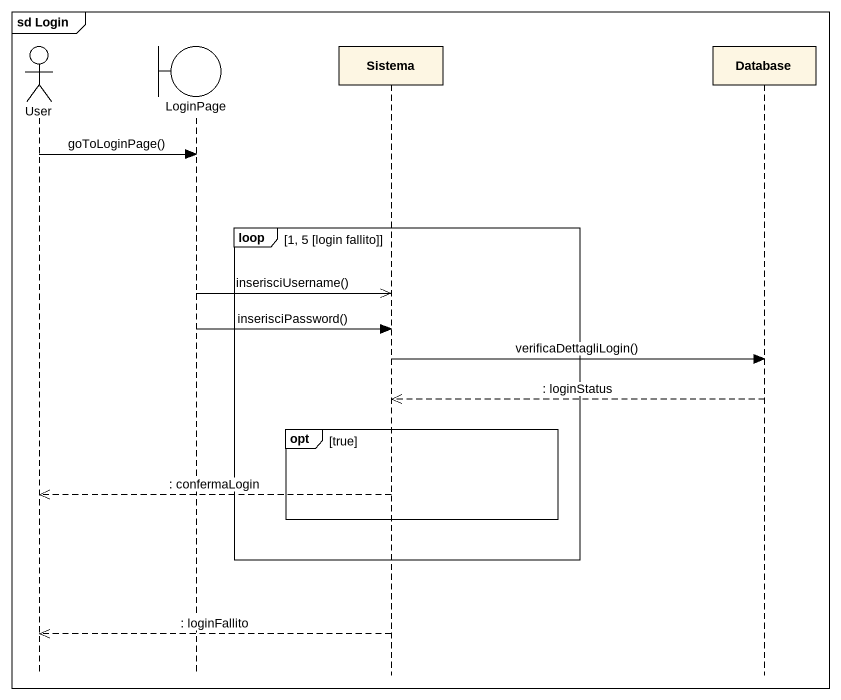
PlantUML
@startuml
mainframe sd Login
hide footbox
actor User
boundary LoginPage
participant Sistema
participant "Database" as Database_

User -> LoginPage : goToLoginPage()
loop 1, 5 [login fallito]
  LoginPage ->> Sistema : inserisciUsername()
  LoginPage -> Sistema : inserisciPassword()
  Sistema -> Database_ : verificaDettagliLogin()
  Database_ -->> Sistema : : loginStatus
  opt true
    Sistema -->> User : : confermaLogin
  end
end
Sistema -->> User : : loginFallito
@enduml
